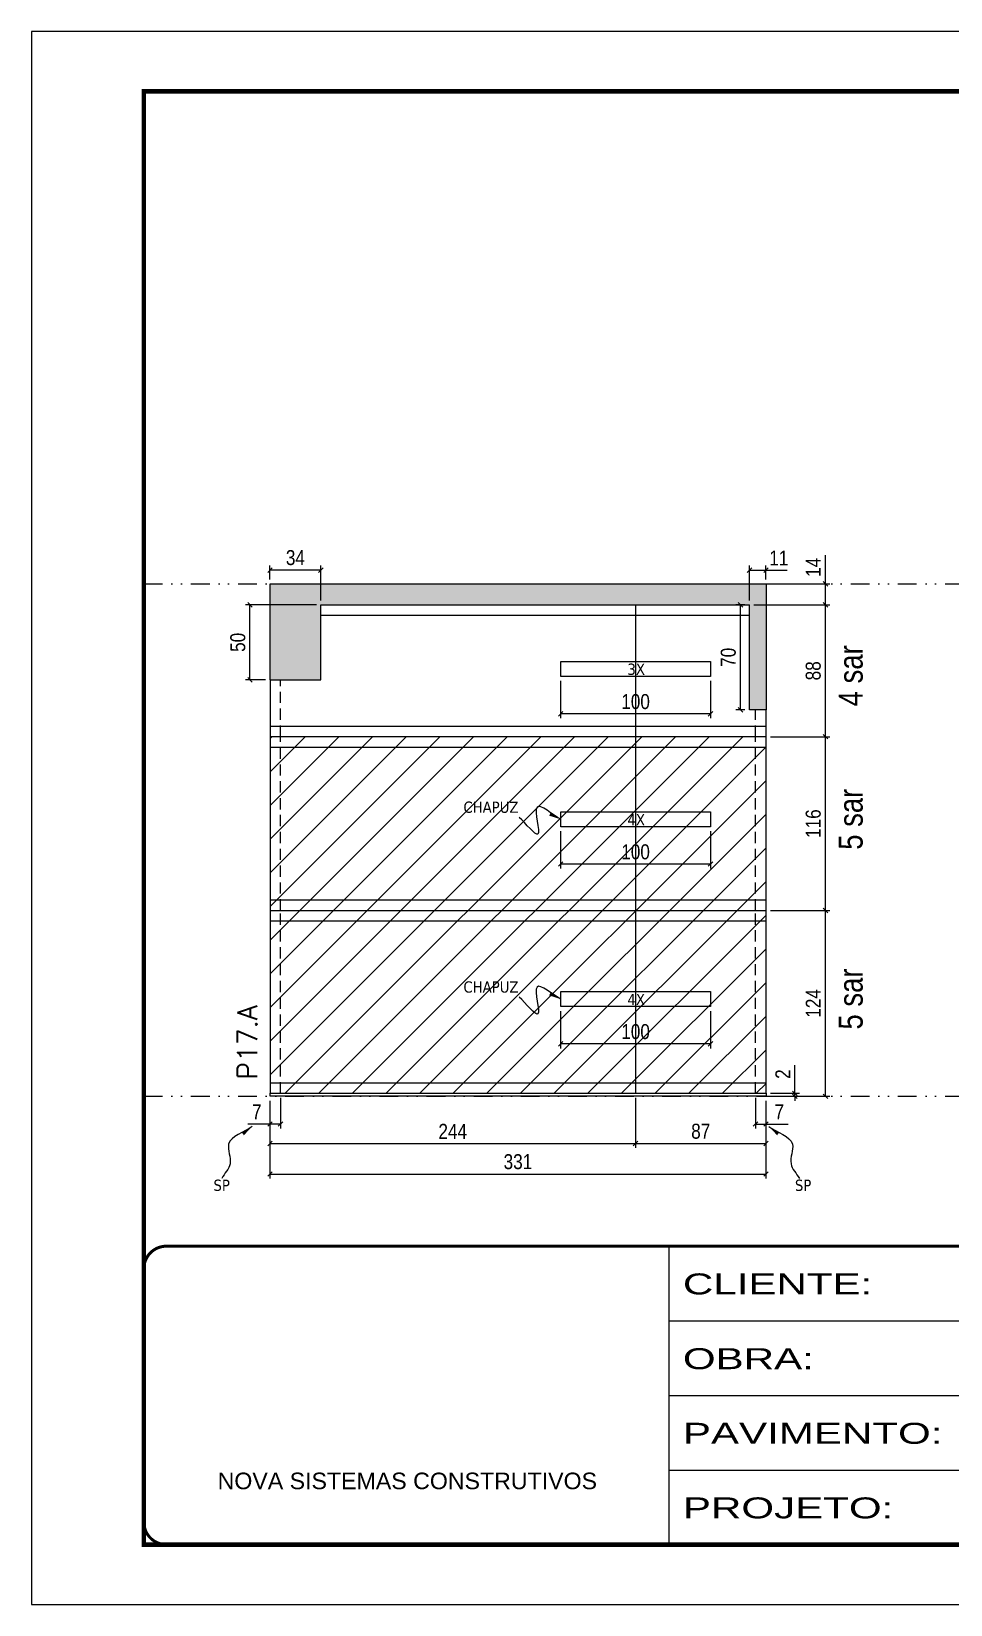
# Model space of a CAD drawing. Extents: x 14400 to 27878, y -21631 to 6985.
# Drawn here: x 16012 to 16625, y 192 to 1242 of the extents above; entities that cross this region are included whole.
import ezdxf

# ---------------------------------------------------------------- set-up
doc = ezdxf.new("R2010")
doc.units = 0
for name, pattern in [('CONTINUO', [0]), ('DASHED', [0.75, 0.5, -0.25]), ('DIVIDE2', [0.625, 0.25, -0.125, 0, -0.125, 0, -0.125]), ('HIDDEN', [0.375, 0.25, -0.125])]:
    doc.linetypes.add(name, pattern=pattern)
for name, color, linetype in [('COTA', 241, 'Continuous'), ('NOMENCLATURA', 7, 'Continuous'), ('Nível', 160, 'Continuous'), ('Painéis', 200, 'Continuous'), ('SARR_2.2x10', 60, 'Continuous'), ('SARR_2.2x7', 40, 'Continuous'), ('Sarrafo de Pressão', 42, 'HIDDEN'), ('texto', 7, 'Continuous')]:
    doc.layers.add(name, color=color, linetype=linetype)
for name, color, linetype, lineweight in [('Folhas', 255, 'Continuous', 9), ('Hachura', 251, 'Continuous', 9), ('SARRAFO DE PRESSAO', 251, 'DASHED', 9), ('Texto Seção', 7, 'Continuous', 15)]:
    doc.layers.add(name, color=color, linetype=linetype, lineweight=lineweight)
doc.styles.add('ARIAL', font='arial.ttf')
doc.styles.add('ARIAL_NARROW', font='ARIALN.TTF', dxfattribs={"height": 0.2})
doc.styles.add('COTA TECNICA', font='techl___.ttf', dxfattribs={"height": 10})
doc.styles.add('COTA TECNICA-50', font='techl___.ttf', dxfattribs={"height": 10})
doc.styles.add('REGUA-120', font='ROMANS.shx', dxfattribs={"height": 15})
doc.styles.get("Standard").update_dxf_attribs({"font": 'arial.ttf'})
doc.styles.add('Tecnologia', font='')
doc.styles.get('Tecnologia').set_extended_font_data('Forgotten Futurist')
doc.dimstyles.new('COTA PAINEL-50', dxfattribs={"dimtxt": 10, "dimasz": 3, "dimexe": 3, "dimexo": 3, "dimgap": 3, "dimtad": 1, "dimdec": 1, "dimzin": 12, "dimdsep": 46, "dimtxsty": 'COTA TECNICA-50', "dimblk1": 'OBLIQUE', "dimblk2": 'OBLIQUE', "dimsah": 1, "dimcen": 0.9, "dimclrd": 4, "dimclre": 4, "dimclrt": 240, "dimadec": 1, "dimazin": 3, "dimtfac": 1, "dimtdec": 1, "dimtmove": 0, "dimatfit": 3, "dimfxl": 1, "dimtolj": 1, "dimtzin": 12, "dimarcsym": 0})
doc.dimstyles.new('PAINEL', dxfattribs={"dimtxt": 10, "dimasz": 3, "dimexe": 3, "dimexo": 3, "dimgap": 3, "dimtad": 1, "dimdec": 1, "dimzin": 12, "dimdsep": 46, "dimtxsty": 'COTA TECNICA', "dimblk1": 'OBLIQUE', "dimblk2": 'OBLIQUE', "dimsah": 1, "dimcen": 0.9, "dimclrd": 4, "dimclre": 4, "dimclrt": 240, "dimadec": 1, "dimazin": 3, "dimtfac": 1, "dimtdec": 1, "dimtmove": 0, "dimatfit": 3, "dimfxl": 1, "dimtolj": 1, "dimtzin": 12, "dimarcsym": 0})
doc.dimstyles.get("Standard").update_dxf_attribs({"dimtxt": 0.18, "dimasz": 0.18, "dimexe": 0.18, "dimexo": 0.0625, "dimgap": 0.09, "dimtad": 0, "dimtih": 1, "dimtoh": 1, "dimdec": 4, "dimzin": 0, "dimdsep": 46, "dimtxsty": 'Standard', "dimcen": 0.09, "dimadec": 0, "dimazin": 0, "dimtfac": 1, "dimtdec": 4, "dimtofl": 0, "dimtmove": 0, "dimatfit": 3, "dimfxl": 1, "dimtolj": 1, "dimtzin": 0, "dimarcsym": 0})

# ---------------------------------------------------------------- blocks, each defined once
blk = doc.blocks.new('9999999999')
at = {"color": 30, "linetype": 'CONTINUO'}
for p, q in [((98564.6, 34230.2), (98564.6, 34429.4)), ((98564.6, 34379.6), (99584, 34379.6)), ((98564.6, 34329.8), (99488, 34329.8)), ((98564.6, 34280), (99488, 34280))]:
    blk.add_line(p, q, dxfattribs=at)
at = {"color": 30, "linetype": 'CONTINUO', "const_width": 2}
blk.add_lwpolyline([(99584, 34230.2), (99584, 34414.4, 0.414214), (99569, 34429.4), (98229, 34429.4, 0.414214), (98214, 34414.4), (98214, 34245.2, 0.414214), (98229, 34230.2), (99584, 34230.2)], format="xyb", dxfattribs=at)
at = {"layer": 'Folhas'}
blk.add_lwpolyline([(98139, 34190.2), (99624, 34190.2), (99624, 35240.2), (98139, 35240.2)], close=True, dxfattribs=at)
at = {"layer": 'Folhas', "color": 30, "const_width": 3}
blk.add_lwpolyline([(98214, 34230.2), (99584, 34230.2), (99584, 35200.2), (98214, 35200.2)], close=True, dxfattribs=at)
at = {"color": 7, "linetype": 'Continuous', "ltscale": 5, "style": 'ARIAL'}
blk.add_text('NOVA SISTEMAS CONSTRUTIVOS', height=11.059, dxfattribs=at).set_placement((98263.2, 34267.2))
at = {"layer": 'Folhas', "color": 7, "style": 'Tecnologia', "width": 1.5}
for s, p in [('CLIENTE:', (98573.7, 34397.2)), ('OBRA:', (98573.7, 34347.3)), ('PAVIMENTO:', (98573.7, 34297.5)), ('PROJETO:', (98573.7, 34247.7))]:
    blk.add_text(s, height=14, dxfattribs=at).set_placement(p)
blk = doc.blocks.new('_Oblique')
at = {"color": 0, "linetype": 'ByBlock', "lineweight": -2}
blk.add_line((-0.5, -0.5), (0.5, 0.5), dxfattribs=at)
blk = doc.blocks.new('*D954')
at = {"layer": 'COTA', "color": 4, "lineweight": -2, "transparency": 16777216}
for p, q in [((16171.1, 528.1), (16171.1, 509.6)), ((16178.1, 530.1), (16178.1, 509.6)), ((16171.1, 512.6), (16156.4, 512.6)), ((16178.1, 512.6), (16171.1, 512.6))]:
    blk.add_line(p, q, dxfattribs=at)
at = {"layer": 'Defpoints', "color": 0, "transparency": 16777216}
for p in [(16171.1, 531.1), (16178.1, 533.1), (16171.1, 512.6)]:
    blk.add_point(p, dxfattribs=at)
at = {"layer": 'COTA', "color": 4, "lineweight": -2, "transparency": 16777216, "xscale": 3, "yscale": 3, "zscale": 3, "rotation": 180}
blk.add_blockref('_Oblique', (16171.1, 512.6), dxfattribs=at)
at = {"layer": 'COTA', "color": 4, "lineweight": -2, "transparency": 16777216, "xscale": 3, "yscale": 3, "zscale": 3}
blk.add_blockref('_Oblique', (16178.1, 512.6), dxfattribs=at)
at = {"layer": 'COTA', "color": 240, "transparency": 16777216, "insert": (16162.3, 520.7), "char_height": 10, "attachment_point": 5, "style": 'COTA TECNICA-50'}
blk.add_mtext('\\A1;7', dxfattribs=at)
blk = doc.blocks.new('*D955')
at = {"layer": 'COTA', "color": 4, "lineweight": -2, "transparency": 16777216}
for p, q in [((16495.1, 530.1), (16495.1, 509.6)), ((16502.1, 528.1), (16502.1, 509.6)), ((16495.1, 512.6), (16502.1, 512.6)), ((16502.1, 512.6), (16516.9, 512.6))]:
    blk.add_line(p, q, dxfattribs=at)
at = {"layer": 'Defpoints', "color": 0, "transparency": 16777216}
for p in [(16495.1, 533.1), (16502.1, 531.1), (16502.1, 512.6)]:
    blk.add_point(p, dxfattribs=at)
at = {"layer": 'COTA', "color": 4, "lineweight": -2, "transparency": 16777216, "xscale": 3, "yscale": 3, "zscale": 3, "rotation": 180}
blk.add_blockref('_Oblique', (16495.1, 512.6), dxfattribs=at)
at = {"layer": 'COTA', "color": 4, "lineweight": -2, "transparency": 16777216, "xscale": 3, "yscale": 3, "zscale": 3}
blk.add_blockref('_Oblique', (16502.1, 512.6), dxfattribs=at)
at = {"layer": 'COTA', "color": 240, "transparency": 16777216, "insert": (16511, 520.7), "char_height": 10, "attachment_point": 5, "style": 'COTA TECNICA-50'}
blk.add_mtext('\\A1;7', dxfattribs=at)
blk = doc.blocks.new('*D933')
at = {"layer": 'COTA', "color": 4, "lineweight": -2, "transparency": 16777216}
for p, q in [((16521.4, 533.1), (16521.4, 551.9)), ((16505.1, 533.1), (16524.4, 533.1)), ((16505.1, 531.1), (16524.4, 531.1)), ((16521.4, 531.1), (16521.4, 533.1)), ((16521.4, 531.1), (16521.4, 528.1))]:
    blk.add_line(p, q, dxfattribs=at)
at = {"layer": 'Defpoints', "color": 0, "transparency": 16777216}
for p in [(16502.1, 533.1), (16502.1, 531.1), (16521.4, 531.1)]:
    blk.add_point(p, dxfattribs=at)
at = {"layer": 'COTA', "color": 4, "lineweight": -2, "transparency": 16777216, "xscale": 3, "yscale": 3, "zscale": 3}
for p, rotation in [((16521.4, 533.1), 270), ((16521.4, 531.1), 90)]:
    blk.add_blockref('_Oblique', p, dxfattribs=dict(at, rotation=rotation))
at = {"layer": 'COTA', "color": 240, "transparency": 16777216, "insert": (16513.4, 545.9), "char_height": 10, "attachment_point": 5, "rotation": 90, "style": 'COTA TECNICA-50'}
blk.add_mtext('\\A1;2', dxfattribs=at)
blk = doc.blocks.new('*D961')
at = {"layer": 'COTA', "color": 4, "lineweight": -2, "transparency": 16777216}
for p, q in [((16171.1, 528.1), (16171.1, 496.6)), ((16415.1, 530.1), (16415.1, 496.6)), ((16171.1, 499.6), (16415.1, 499.6))]:
    blk.add_line(p, q, dxfattribs=at)
at = {"layer": 'Defpoints', "color": 0, "transparency": 16777216}
for p in [(16171.1, 531.1), (16415.1, 533.1), (16415.1, 499.6)]:
    blk.add_point(p, dxfattribs=at)
at = {"layer": 'COTA', "color": 4, "lineweight": -2, "transparency": 16777216, "xscale": 3, "yscale": 3, "zscale": 3, "rotation": 180}
blk.add_blockref('_Oblique', (16171.1, 499.6), dxfattribs=at)
at = {"layer": 'COTA', "color": 4, "lineweight": -2, "transparency": 16777216, "xscale": 3, "yscale": 3, "zscale": 3}
blk.add_blockref('_Oblique', (16415.1, 499.6), dxfattribs=at)
at = {"layer": 'COTA', "color": 240, "transparency": 16777216, "insert": (16293.1, 507.7), "char_height": 10, "attachment_point": 5, "style": 'COTA TECNICA-50'}
blk.add_mtext('\\A1;244', dxfattribs=at)
blk = doc.blocks.new('*D962')
at = {"layer": 'COTA', "color": 4, "lineweight": -2, "transparency": 16777216}
for p, q in [((16415.1, 530.1), (16415.1, 496.6)), ((16502.1, 528.1), (16502.1, 496.6)), ((16415.1, 499.6), (16502.1, 499.6))]:
    blk.add_line(p, q, dxfattribs=at)
at = {"layer": 'Defpoints', "color": 0, "transparency": 16777216}
for p in [(16415.1, 533.1), (16502.1, 531.1), (16502.1, 499.6)]:
    blk.add_point(p, dxfattribs=at)
at = {"layer": 'COTA', "color": 4, "lineweight": -2, "transparency": 16777216, "xscale": 3, "yscale": 3, "zscale": 3, "rotation": 180}
blk.add_blockref('_Oblique', (16415.1, 499.6), dxfattribs=at)
at = {"layer": 'COTA', "color": 4, "lineweight": -2, "transparency": 16777216, "xscale": 3, "yscale": 3, "zscale": 3}
blk.add_blockref('_Oblique', (16502.1, 499.6), dxfattribs=at)
at = {"layer": 'COTA', "color": 240, "transparency": 16777216, "insert": (16458.6, 507.7), "char_height": 10, "attachment_point": 5, "style": 'COTA TECNICA-50'}
blk.add_mtext('\\A1;87', dxfattribs=at)
blk = doc.blocks.new('*D963')
at = {"layer": 'COTA', "color": 4, "linetype": 'ByBlock', "lineweight": -2, "transparency": 16777216}
for p, q in [((16365.1, 588), (16365.1, 563.1)), ((16465.1, 588), (16465.1, 563.1)), ((16465.1, 566.1), (16365.1, 566.1))]:
    blk.add_line(p, q, dxfattribs=at)
at = {"layer": 'Defpoints', "color": 0, "linetype": 'ByBlock', "transparency": 16777216}
for p in [(16365.1, 591), (16465.1, 591), (16365.1, 566.1)]:
    blk.add_point(p, dxfattribs=at)
at = {"layer": 'COTA', "color": 4, "linetype": 'ByBlock', "lineweight": -2, "transparency": 16777216, "xscale": 3, "yscale": 3, "zscale": 3, "rotation": 180}
blk.add_blockref('_Oblique', (16365.1, 566.1), dxfattribs=at)
at = {"layer": 'COTA', "color": 4, "linetype": 'ByBlock', "lineweight": -2, "transparency": 16777216, "xscale": 3, "yscale": 3, "zscale": 3}
blk.add_blockref('_Oblique', (16465.1, 566.1), dxfattribs=at)
at = {"layer": 'COTA', "color": 240, "linetype": 'ByBlock', "transparency": 16777216, "insert": (16415.1, 574.2), "char_height": 10, "attachment_point": 5, "style": 'COTA TECNICA'}
blk.add_mtext('\\A1;100', dxfattribs=at)
blk = doc.blocks.new('*D968')
at = {"layer": 'COTA', "color": 4, "lineweight": -2, "transparency": 16777216}
for p, q in [((16505.1, 655.1), (16544.8, 655.1)), ((16541.8, 531.1), (16541.8, 655.1)), ((16505.1, 531.1), (16544.8, 531.1))]:
    blk.add_line(p, q, dxfattribs=at)
at = {"layer": 'Defpoints', "color": 0, "transparency": 16777216}
for p in [(16502.1, 655.1), (16541.8, 655.1), (16502.1, 531.1)]:
    blk.add_point(p, dxfattribs=at)
at = {"layer": 'COTA', "color": 4, "lineweight": -2, "transparency": 16777216, "xscale": 3, "yscale": 3, "zscale": 3}
for p, rotation in [((16541.8, 655.1), 90), ((16541.8, 531.1), 270)]:
    blk.add_blockref('_Oblique', p, dxfattribs=dict(at, rotation=rotation))
at = {"layer": 'COTA', "color": 240, "transparency": 16777216, "insert": (16533.7, 593.1), "char_height": 10, "attachment_point": 5, "rotation": 90, "style": 'COTA TECNICA'}
blk.add_mtext('\\A1;124', dxfattribs=at)
blk = doc.blocks.new('*D1614')
at = {"layer": 'COTA', "color": 4, "lineweight": -2, "transparency": 16777216}
for p, q in [((16171.1, 528.1), (16171.1, 476.2)), ((16502.1, 528.1), (16502.1, 476.2)), ((16171.1, 479.2), (16502.1, 479.2))]:
    blk.add_line(p, q, dxfattribs=at)
at = {"layer": 'Defpoints', "color": 0, "transparency": 16777216}
for p in [(16171.1, 531.1), (16502.1, 531.1), (16502.1, 479.2)]:
    blk.add_point(p, dxfattribs=at)
at = {"layer": 'COTA', "color": 4, "lineweight": -2, "transparency": 16777216, "xscale": 3, "yscale": 3, "zscale": 3, "rotation": 180}
blk.add_blockref('_Oblique', (16171.1, 479.2), dxfattribs=at)
at = {"layer": 'COTA', "color": 4, "lineweight": -2, "transparency": 16777216, "xscale": 3, "yscale": 3, "zscale": 3}
blk.add_blockref('_Oblique', (16502.1, 479.2), dxfattribs=at)
at = {"layer": 'COTA', "color": 240, "transparency": 16777216, "insert": (16336.6, 487.4), "char_height": 10, "attachment_point": 5, "style": 'COTA TECNICA'}
blk.add_mtext('\\A1;331', dxfattribs=at)
blk = doc.blocks.new('*D1641')
at = {"layer": 'COTA', "color": 4, "lineweight": -2, "transparency": 16777216}
for p, q in [((16505.1, 771.1), (16544.8, 771.1)), ((16541.8, 655.1), (16541.8, 771.1)), ((16505.1, 655.1), (16544.8, 655.1))]:
    blk.add_line(p, q, dxfattribs=at)
at = {"layer": 'Defpoints', "color": 0, "transparency": 16777216}
for p in [(16502.1, 771.1), (16541.8, 771.1), (16502.1, 655.1)]:
    blk.add_point(p, dxfattribs=at)
at = {"layer": 'COTA', "color": 4, "lineweight": -2, "transparency": 16777216, "xscale": 3, "yscale": 3, "zscale": 3}
for p, rotation in [((16541.8, 771.1), 90), ((16541.8, 655.1), 270)]:
    blk.add_blockref('_Oblique', p, dxfattribs=dict(at, rotation=rotation))
at = {"layer": 'COTA', "color": 240, "transparency": 16777216, "insert": (16533.7, 713.1), "char_height": 10, "attachment_point": 5, "rotation": 90, "style": 'COTA TECNICA'}
blk.add_mtext('\\A1;116', dxfattribs=at)
blk = doc.blocks.new('*D1888')
at = {"layer": 'COTA', "color": 4, "lineweight": -2, "transparency": 16777216}
for p, q in [((16494.1, 859.1), (16544.8, 859.1)), ((16541.8, 771.1), (16541.8, 859.1)), ((16505.1, 771.1), (16544.8, 771.1))]:
    blk.add_line(p, q, dxfattribs=at)
at = {"layer": 'Defpoints', "color": 0, "transparency": 16777216}
for p in [(16491.1, 859.1), (16541.8, 859.1), (16502.1, 771.1)]:
    blk.add_point(p, dxfattribs=at)
at = {"layer": 'COTA', "color": 4, "lineweight": -2, "transparency": 16777216, "xscale": 3, "yscale": 3, "zscale": 3}
for p, rotation in [((16541.8, 859.1), 90), ((16541.8, 771.1), 270)]:
    blk.add_blockref('_Oblique', p, dxfattribs=dict(at, rotation=rotation))
at = {"layer": 'COTA', "color": 240, "transparency": 16777216, "insert": (16533.7, 815.1), "char_height": 10, "attachment_point": 5, "rotation": 90, "style": 'COTA TECNICA'}
blk.add_mtext('\\A1;88', dxfattribs=at)
blk = doc.blocks.new('*D4467')
at = {"layer": 'COTA', "color": 4, "lineweight": -2, "transparency": 16777216}
for p, q in [((16541.8, 873.1), (16541.8, 892.3)), ((16505.1, 873.1), (16544.8, 873.1)), ((16541.8, 859.1), (16541.8, 873.1)), ((16494.1, 859.1), (16544.8, 859.1))]:
    blk.add_line(p, q, dxfattribs=at)
at = {"layer": 'Defpoints', "color": 0, "transparency": 16777216}
for p in [(16502.1, 873.1), (16541.8, 873.1), (16491.1, 859.1)]:
    blk.add_point(p, dxfattribs=at)
at = {"layer": 'COTA', "color": 4, "lineweight": -2, "transparency": 16777216, "xscale": 3, "yscale": 3, "zscale": 3}
for p, rotation in [((16541.8, 873.1), 90), ((16541.8, 859.1), 270)]:
    blk.add_blockref('_Oblique', p, dxfattribs=dict(at, rotation=rotation))
at = {"layer": 'COTA', "color": 240, "transparency": 16777216, "insert": (16533.7, 884.2), "char_height": 10, "attachment_point": 5, "rotation": 90, "style": 'COTA TECNICA'}
blk.add_mtext('\\A1;14', dxfattribs=at)
blk = doc.blocks.new('*D4468')
at = {"layer": 'COTA', "color": 4, "lineweight": -2, "transparency": 16777216}
for p, q in [((16488.1, 859.1), (16482.1, 859.1)), ((16485.1, 789.1), (16485.1, 859.1)), ((16488.1, 789.1), (16482.1, 789.1))]:
    blk.add_line(p, q, dxfattribs=at)
at = {"layer": 'Defpoints', "color": 0, "transparency": 16777216}
for p in [(16485.1, 859.1), (16491.1, 859.1), (16491.1, 789.1)]:
    blk.add_point(p, dxfattribs=at)
at = {"layer": 'COTA', "color": 4, "lineweight": -2, "transparency": 16777216, "xscale": 3, "yscale": 3, "zscale": 3}
for p, rotation in [((16485.1, 859.1), 90), ((16485.1, 789.1), 270)]:
    blk.add_blockref('_Oblique', p, dxfattribs=dict(at, rotation=rotation))
at = {"layer": 'COTA', "color": 240, "transparency": 16777216, "insert": (16477, 824.1), "char_height": 10, "attachment_point": 5, "rotation": 90, "style": 'COTA TECNICA'}
blk.add_mtext('\\A1;70', dxfattribs=at)
blk = doc.blocks.new('*D4469')
at = {"layer": 'COTA', "color": 4, "lineweight": -2, "transparency": 16777216}
for p, q in [((16202.1, 859.1), (16154.8, 859.1)), ((16157.8, 809.1), (16157.8, 859.1)), ((16168.1, 809.1), (16154.8, 809.1))]:
    blk.add_line(p, q, dxfattribs=at)
at = {"layer": 'Defpoints', "color": 0, "transparency": 16777216}
for p in [(16157.8, 859.1), (16205.1, 859.1), (16171.1, 809.1)]:
    blk.add_point(p, dxfattribs=at)
at = {"layer": 'COTA', "color": 4, "lineweight": -2, "transparency": 16777216, "xscale": 3, "yscale": 3, "zscale": 3}
for p, rotation in [((16157.8, 859.1), 90), ((16157.8, 809.1), 270)]:
    blk.add_blockref('_Oblique', p, dxfattribs=dict(at, rotation=rotation))
at = {"layer": 'COTA', "color": 240, "transparency": 16777216, "insert": (16149.7, 834.1), "char_height": 10, "attachment_point": 5, "rotation": 90, "style": 'COTA TECNICA'}
blk.add_mtext('\\A1;50', dxfattribs=at)
blk = doc.blocks.new('*D4470')
at = {"layer": 'COTA', "color": 4, "lineweight": -2, "transparency": 16777216}
for p, q in [((16171.1, 876.1), (16171.1, 885.3)), ((16205.1, 882.3), (16171.1, 882.3)), ((16205.1, 862.1), (16205.1, 885.3))]:
    blk.add_line(p, q, dxfattribs=at)
at = {"layer": 'Defpoints', "color": 0, "transparency": 16777216}
for p in [(16171.1, 882.3), (16171.1, 873.1), (16205.1, 859.1)]:
    blk.add_point(p, dxfattribs=at)
at = {"layer": 'COTA', "color": 4, "lineweight": -2, "transparency": 16777216, "xscale": 3, "yscale": 3, "zscale": 3, "rotation": 180}
blk.add_blockref('_Oblique', (16171.1, 882.3), dxfattribs=at)
at = {"layer": 'COTA', "color": 4, "lineweight": -2, "transparency": 16777216, "xscale": 3, "yscale": 3, "zscale": 3}
blk.add_blockref('_Oblique', (16205.1, 882.3), dxfattribs=at)
at = {"layer": 'COTA', "color": 240, "transparency": 16777216, "insert": (16188.1, 890.6), "char_height": 10, "attachment_point": 5, "style": 'COTA TECNICA'}
blk.add_mtext('\\A1;34', dxfattribs=at)
blk = doc.blocks.new('*D4471')
at = {"layer": 'COTA', "color": 4, "lineweight": -2, "transparency": 16777216}
for p, q in [((16491.1, 862.1), (16491.1, 885.3)), ((16491.1, 882.3), (16502.1, 882.3)), ((16502.1, 876.1), (16502.1, 885.3)), ((16502.1, 882.3), (16516.2, 882.3))]:
    blk.add_line(p, q, dxfattribs=at)
at = {"layer": 'Defpoints', "color": 0, "transparency": 16777216}
for p in [(16502.1, 882.3), (16502.1, 873.1), (16491.1, 859.1)]:
    blk.add_point(p, dxfattribs=at)
at = {"layer": 'COTA', "color": 4, "lineweight": -2, "transparency": 16777216, "xscale": 3, "yscale": 3, "zscale": 3, "rotation": 180}
blk.add_blockref('_Oblique', (16491.1, 882.3), dxfattribs=at)
at = {"layer": 'COTA', "color": 4, "lineweight": -2, "transparency": 16777216, "xscale": 3, "yscale": 3, "zscale": 3}
blk.add_blockref('_Oblique', (16502.1, 882.3), dxfattribs=at)
at = {"layer": 'COTA', "color": 240, "transparency": 16777216, "insert": (16510.7, 890.4), "char_height": 10, "attachment_point": 5, "style": 'COTA TECNICA'}
blk.add_mtext('\\A1;11', dxfattribs=at)
blk = doc.blocks.new('*D4472')
at = {"layer": 'COTA', "color": 4, "linetype": 'ByBlock', "lineweight": -2, "transparency": 16777216}
for p, q in [((16365.1, 808.4), (16365.1, 783.4)), ((16465.1, 808.4), (16465.1, 783.4)), ((16465.1, 786.4), (16365.1, 786.4))]:
    blk.add_line(p, q, dxfattribs=at)
at = {"layer": 'Defpoints', "color": 0, "linetype": 'ByBlock', "transparency": 16777216}
for p in [(16365.1, 811.4), (16465.1, 811.4), (16365.1, 786.4)]:
    blk.add_point(p, dxfattribs=at)
at = {"layer": 'COTA', "color": 4, "linetype": 'ByBlock', "lineweight": -2, "transparency": 16777216, "xscale": 3, "yscale": 3, "zscale": 3, "rotation": 180}
blk.add_blockref('_Oblique', (16365.1, 786.4), dxfattribs=at)
at = {"layer": 'COTA', "color": 4, "linetype": 'ByBlock', "lineweight": -2, "transparency": 16777216, "xscale": 3, "yscale": 3, "zscale": 3}
blk.add_blockref('_Oblique', (16465.1, 786.4), dxfattribs=at)
at = {"layer": 'COTA', "color": 240, "linetype": 'ByBlock', "transparency": 16777216, "insert": (16415.1, 794.5), "char_height": 10, "attachment_point": 5, "style": 'COTA TECNICA'}
blk.add_mtext('\\A1;100', dxfattribs=at)
blk = doc.blocks.new('*D4473')
at = {"layer": 'COTA', "color": 4, "linetype": 'ByBlock', "lineweight": -2, "transparency": 16777216}
for p, q in [((16365.1, 708), (16365.1, 683.1)), ((16465.1, 708), (16465.1, 683.1)), ((16465.1, 686.1), (16365.1, 686.1))]:
    blk.add_line(p, q, dxfattribs=at)
at = {"layer": 'Defpoints', "color": 0, "linetype": 'ByBlock', "transparency": 16777216}
for p in [(16365.1, 711), (16465.1, 711), (16365.1, 686.1)]:
    blk.add_point(p, dxfattribs=at)
at = {"layer": 'COTA', "color": 4, "linetype": 'ByBlock', "lineweight": -2, "transparency": 16777216, "xscale": 3, "yscale": 3, "zscale": 3, "rotation": 180}
blk.add_blockref('_Oblique', (16365.1, 686.1), dxfattribs=at)
at = {"layer": 'COTA', "color": 4, "linetype": 'ByBlock', "lineweight": -2, "transparency": 16777216, "xscale": 3, "yscale": 3, "zscale": 3}
blk.add_blockref('_Oblique', (16465.1, 686.1), dxfattribs=at)
at = {"layer": 'COTA', "color": 240, "linetype": 'ByBlock', "transparency": 16777216, "insert": (16415.1, 694.2), "char_height": 10, "attachment_point": 5, "style": 'COTA TECNICA'}
blk.add_mtext('\\A1;100', dxfattribs=at)

msp = doc.modelspace()

# ---------------------------------------------------------------- hatches: boundary and pattern name
at = {"layer": 'COTA'}
h = msp.add_hatch(dxfattribs=at)
h.set_pattern_fill('AR-CONC', color=256, scale=0.03)
h.paths.add_polyline_path([(16502.15, 873.13), (16171.15, 873.13), (16171.15, 809.13), (16205.15, 809.13), (16205.15, 859.13), (16491.15, 859.13), (16491.15, 789.13), (16502.15, 789.13)])
at = {"layer": 'Hachura'}
h = msp.add_hatch(dxfattribs=at)
h.set_pattern_fill('ANSI31', color=256, scale=5)
h.paths.add_polyline_path([(16415.15, 771.13), (16171.15, 771.13), (16171.15, 655.13), (16415.15, 655.13)])
h.paths.add_polyline_path([(16502.15, 771.13), (16415.15, 771.13), (16415.15, 655.13), (16502.15, 655.13)])
h.paths.add_polyline_path([(16502.15, 655.13), (16415.15, 655.13), (16415.15, 533.13), (16502.15, 533.13)])
h.paths.add_polyline_path([(16415.15, 655.13), (16171.15, 655.13), (16171.15, 533.13), (16415.15, 533.13)])

# ---------------------------------------------------------------- linework, layer by layer
at = {"layer": 'COTA'}
for p, q in [((16171.15, 809.13), (16171.15, 873.13)), ((16171.15, 873.13), (16502.15, 873.13)), ((16502.15, 873.13), (16502.15, 789.13))]:
    msp.add_line(p, q, dxfattribs=at)
at = {"layer": 'Nível', "color": 4, "linetype": 'DIVIDE2', "ltscale": 50}
for p, q in [((16086.97, 873.13), (17456.97, 873.13)), ((16086.97, 531.13), (17456.97, 531.13))]:
    msp.add_line(p, q, dxfattribs=at)
at = {"layer": 'Painéis'}
for p, q in [((16205.15, 809.13), (16205.15, 859.13)), ((16205.15, 859.13), (16491.15, 859.13)), ((16415.15, 859.13), (16415.15, 533.13)), ((16491.15, 789.13), (16491.15, 859.13)), ((16171.15, 809.13), (16171.15, 655.13)), ((16171.15, 809.13), (16205.15, 809.13)), ((16502.15, 789.13), (16491.15, 789.13)), ((16502.15, 655.13), (16502.15, 789.13)), ((16502.15, 771.13), (16171.15, 771.13)), ((16171.15, 655.13), (16171.15, 533.13)), ((16171.15, 655.13), (16502.15, 655.13)), ((16171.15, 655.13), (16502.15, 655.13)), ((16502.15, 533.13), (16502.15, 655.13)), ((16171.15, 533.13), (16502.15, 533.13))]:
    msp.add_line(p, q, dxfattribs=at)
msp.add_lwpolyline([(16502.15, 531.13), (16171.15, 531.13), (16171.15, 533.13), (16502.15, 533.13)], close=True, dxfattribs=at)
at = {"layer": 'SARR_2.2x10'}
for points in [[(16365.15, 821.36), (16465.15, 821.36), (16465.15, 811.36), (16365.15, 811.36)], [(16365.15, 720.98), (16465.15, 720.98), (16465.15, 710.98), (16365.15, 710.98)], [(16365.15, 600.98), (16465.15, 600.98), (16465.15, 590.98), (16365.15, 590.98)]]:
    msp.add_lwpolyline(points, close=True, dxfattribs=at)
at = {"layer": 'SARR_2.2x7'}
for p, q in [((16205.15, 852.13), (16415.15, 852.13)), ((16415.15, 852.13), (16491.15, 852.13)), ((16171.15, 778.13), (16415.15, 778.13)), ((16415.15, 778.13), (16502.15, 778.13)), ((16171.15, 764.13), (16415.15, 764.13)), ((16415.15, 764.13), (16502.15, 764.13)), ((16171.15, 662.13), (16415.15, 662.13)), ((16415.15, 662.13), (16502.15, 662.13)), ((16171.15, 648.13), (16415.15, 648.13)), ((16415.15, 648.13), (16502.15, 648.13)), ((16171.15, 540.13), (16415.15, 540.13)), ((16415.15, 540.13), (16502.15, 540.13))]:
    msp.add_line(p, q, dxfattribs=at)
at = {"layer": 'Sarrafo de Pressão', "ltscale": 30}
for p, q in [((16178.15, 771.13), (16178.15, 809.13)), ((16495.15, 771.13), (16495.15, 789.13)), ((16178.15, 655.13), (16178.15, 771.13)), ((16495.15, 655.13), (16495.15, 771.13)), ((16178.15, 533.13), (16178.15, 655.13)), ((16495.15, 533.13), (16495.15, 655.13))]:
    msp.add_line(p, q, dxfattribs=at)

# ---------------------------------------------------------------- block references
at = {"layer": 'SARRAFO DE PRESSAO', "color": 6, "linetype": 'ByBlock'}
msp.add_blockref('9999999999', (-82127.01, -33998.35), dxfattribs=at)

# ---------------------------------------------------------------- texts
at = {"layer": 'NOMENCLATURA', "style": 'ARIAL_NARROW'}
for s, p in [('4 sar', (16566.66, 791.38)), ('5 sar', (16566.66, 695.65)), ('5 sar', (16566.66, 575.65))]:
    msp.add_text(s, height=16, rotation=90, dxfattribs=at).set_placement(p)
at = {"layer": 'texto', "color": 0, "char_height": 7.5, "attachment_point": 5}
for s, insert in [('{\\fTahoma|b0|i0|c0|p34;\\C4;3X}', (16415.54, 816.07)), ('{\\fTahoma|b0|i0|c0|p34;\\C4;CHAPUZ}', (16318.59, 723.99)), ('{\\fTahoma|b0|i0|c0|p34;\\C4;4X}', (16415.54, 715.69)), ('{\\fTahoma|b0|i0|c0|p34;\\C4;CHAPUZ}', (16318.59, 603.99)), ('{\\fTahoma|b0|i0|c0|p34;\\C4;4X}', (16415.54, 595.69)), ('{\\fTahoma|b0|i0|c0|p34;\\C4;SP}', (16138.9, 471.64)), ('{\\fTahoma|b0|i0|c0|p34;\\C4;SP}', (16526.92, 471.64))]:
    msp.add_mtext(s, dxfattribs=dict(at, insert=insert))
at = {"layer": 'Texto Seção', "insert": (16162.53, 542.39), "char_height": 13, "width": 285.3299, "attachment_point": 7, "rotation": 90, "style": 'REGUA-120'}
msp.add_mtext('P17.A', dxfattribs=at)

# ---------------------------------------------------------------- dimensions: what is measured, and where the dimension line sits
at = {"layer": 'COTA'}
for base, p1, p2, dimstyle, picture, middle in [((16171.15, 882.34), (16205.15, 859.13), (16171.15, 873.13), 'PAINEL', '*D4470', (16188.15, 890.56)), ((16502.15, 882.34), (16491.15, 859.13), (16502.15, 873.13), 'PAINEL', '*D4471', (16510.69, 890.4)), ((16415.15, 499.58), (16171.15, 531.13), (16415.15, 533.13), 'COTA PAINEL-50', '*D961', (16293.15, 507.65)), ((16502.15, 479.21), (16171.15, 531.13), (16502.15, 531.13), 'PAINEL', '*D1614', (16336.65, 487.42)), ((16502.15, 499.58), (16415.15, 533.13), (16502.15, 531.13), 'COTA PAINEL-50', '*D962', (16458.65, 507.67)), ((16502.15, 512.62), (16495.15, 533.13), (16502.15, 531.13), 'COTA PAINEL-50', '*D955', (16511.01, 520.7))]:
    dim = msp.add_linear_dim(base=base, p1=p1, p2=p2, dimstyle=dimstyle, dxfattribs=at)
    dim.commit()
    dim.dimension.update_dxf_attribs({"geometry": picture, "text_midpoint": middle})
for base, p1, p2, angle, dimstyle, picture, middle in [((16541.79, 873.13), (16491.15, 859.13), (16502.15, 873.13), 90, 'PAINEL', '*D4467', (16533.71, 884.19)), ((16157.76, 859.13), (16171.15, 809.13), (16205.15, 859.13), 90, 'PAINEL', '*D4469', (16149.65, 834.13)), ((16485.08, 859.13), (16491.15, 789.13), (16491.15, 859.13), 90, 'PAINEL', '*D4468', (16476.98, 824.13)), ((16541.79, 859.13), (16502.15, 771.13), (16491.15, 859.13), 90, 'PAINEL', '*D1888', (16533.69, 815.13)), ((16541.79, 771.13), (16502.15, 655.13), (16502.15, 771.13), 90, 'PAINEL', '*D1641', (16533.68, 713.13)), ((16541.79, 655.13), (16502.15, 531.13), (16502.15, 655.13), 90, 'PAINEL', '*D968', (16533.71, 593.13)), ((16171.15, 512.62), (16178.15, 533.13), (16171.15, 531.13), 180, 'COTA PAINEL-50', '*D954', (16162.28, 520.7))]:
    dim = msp.add_linear_dim(base=base, p1=p1, p2=p2, angle=angle, dimstyle=dimstyle, dxfattribs=at)
    dim.commit()
    dim.dimension.update_dxf_attribs({"geometry": picture, "text_midpoint": middle})
at = {"layer": 'COTA', "linetype": 'ByBlock'}
for base, p1, p2, picture, middle in [((16365.15, 786.44), (16465.15, 811.36), (16365.15, 811.36), '*D4472', (16415.15, 794.54)), ((16365.15, 686.05), (16465.15, 710.98), (16365.15, 710.98), '*D4473', (16415.15, 694.15)), ((16365.15, 566.05), (16465.15, 590.98), (16365.15, 590.98), '*D963', (16415.15, 574.15))]:
    dim = msp.add_linear_dim(base=base, p1=p1, p2=p2, dimstyle='PAINEL', dxfattribs=at)
    dim.commit()
    dim.dimension.update_dxf_attribs({"geometry": picture, "text_midpoint": middle})
at = {"layer": 'COTA'}
dim = msp.add_linear_dim(base=(16521.4, 531.13), p1=(16502.15, 533.13), p2=(16502.15, 531.13), angle=90, dimstyle='COTA PAINEL-50', dxfattribs=at)
dim.commit()
dim.dimension.update_dxf_attribs({"geometry": '*D933', "text_midpoint": (16521.4, 545.88), "dimtype": 160})

# ---------------------------------------------------------------- leaders
at = {"layer": 'COTA', "path_type": 1}
for points in [[(16365.15, 715.98), (16349.36, 723.99), (16349.95, 706.12), (16337.51, 717.26)], [(16365.15, 595.98), (16349.36, 603.99), (16349.95, 586.12), (16337.51, 597.26)], [(16159.32, 510.95), (16143.53, 499.12), (16144.46, 486.11), (16138.9, 476.33)], [(16503.97, 510.95), (16519.76, 499.12), (16518.83, 486.11), (16524.39, 476.33)]]:
    msp.add_leader(points, dimstyle='Standard', override={"dimasz": 8}, dxfattribs=at)

doc.saveas('drawing.dxf')
